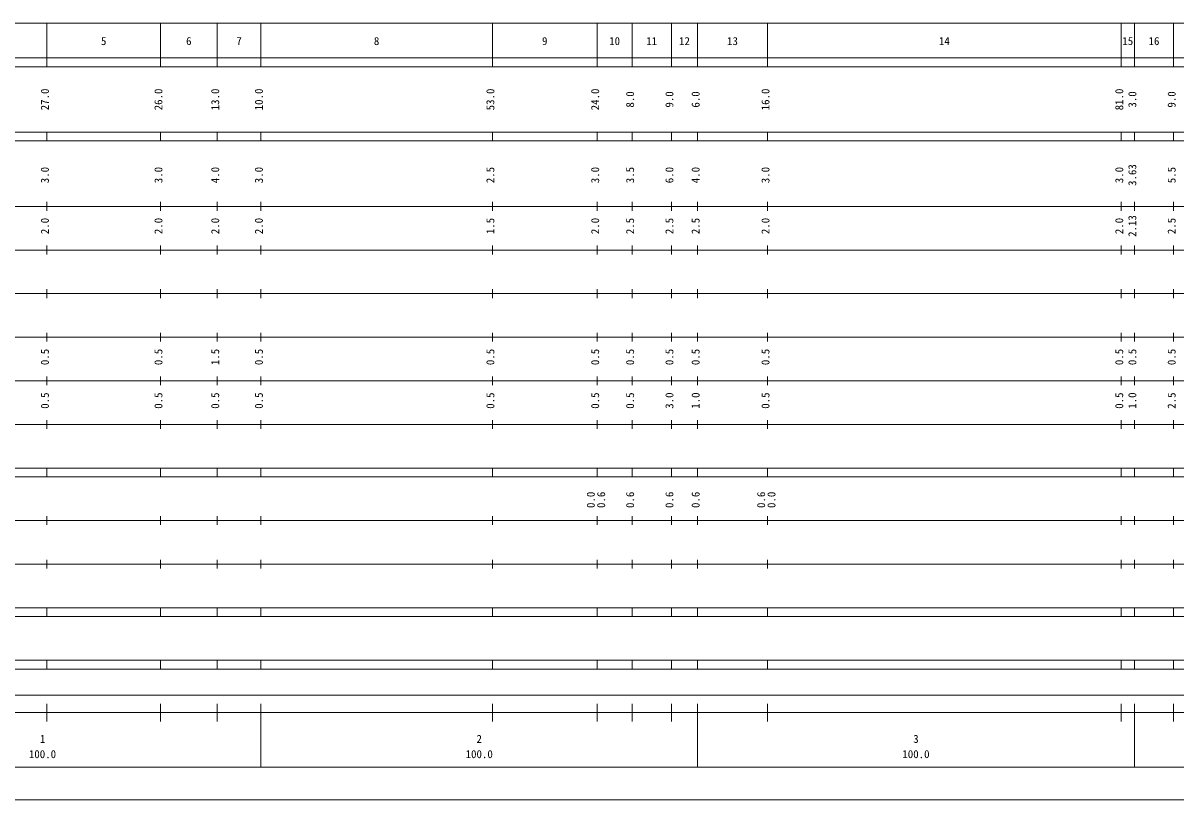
# Model space of a CAD drawing. Units: millimetres on the paper, enlarged 1000 times. Extents: x -625 to 700064, y -625 to 362743.
# Drawn here: x 133607 to 397590, y 2743 to 180743 of the extents above; entities that cross this region are included whole.
import ezdxf
from ezdxf.enums import TextEntityAlignment as Align

# ---------------------------------------------------------------- set-up
doc = ezdxf.new("R2010")
doc.units = ezdxf.units.MM
doc.header["$LTSCALE"] = 1000
doc.layers.add('S-SUV', color=7, linetype='Continuous', lineweight=13)
doc.styles.add('ＭＳ ゴシック', font='')
doc.styles.get('ＭＳ ゴシック').set_extended_font_data('MS Gothic')

msp = doc.modelspace()

# ---------------------------------------------------------------- linework, layer by layer
at = {"layer": 'S-SUV'}
for p, q in [((88064, 180743), (599064, 180743)), ((139064, 170743), (139064, 180743)), ((165064, 170743), (165064, 180743)), ((178064, 170743), (178064, 180743)), ((188064, 170743), (188064, 180743)), ((241064, 170743), (241064, 180743)), ((265064, 170743), (265064, 180743)), ((273064, 170743), (273064, 180743)), ((282064, 170743), (282064, 180743)), ((288064, 170743), (288064, 180743)), ((304064, 170743), (304064, 180743)), ((385064, 170743), (385064, 180743)), ((388064, 170743), (388064, 180743)), ((397064, 170743), (397064, 180743)), ((60064, 172743), (599064, 172743)), ((60064, 170743), (599064, 170743)), ((60064, 155743), (599064, 155743)), ((60064, 153743), (599064, 153743)), ((139064, 153743), (139064, 155743)), ((165064, 153743), (165064, 155743)), ((178064, 153743), (178064, 155743)), ((188064, 153743), (188064, 155743)), ((241064, 153743), (241064, 155743)), ((265064, 153743), (265064, 155743)), ((273064, 153743), (273064, 155743)), ((282064, 153743), (282064, 155743)), ((288064, 153743), (288064, 155743)), ((304064, 153743), (304064, 155743)), ((385064, 153743), (385064, 155743)), ((388064, 153743), (388064, 155743)), ((397064, 153743), (397064, 155743)), ((60064, 138743), (599064, 138743)), ((139064, 137743), (139064, 139743)), ((165064, 137743), (165064, 139743)), ((178064, 137743), (178064, 139743)), ((188064, 137743), (188064, 139743)), ((241064, 137743), (241064, 139743)), ((265064, 137743), (265064, 139743)), ((273064, 137743), (273064, 139743)), ((282064, 137743), (282064, 139743)), ((288064, 137743), (288064, 139743)), ((304064, 137743), (304064, 139743)), ((385064, 137743), (385064, 139743)), ((388064, 137743), (388064, 139743)), ((397064, 137743), (397064, 139743)), ((139064, 127743), (139064, 129743)), ((165064, 127743), (165064, 129743)), ((178064, 127743), (178064, 129743)), ((188064, 127743), (188064, 129743)), ((241064, 127743), (241064, 129743)), ((265064, 127743), (265064, 129743)), ((273064, 127743), (273064, 129743)), ((282064, 127743), (282064, 129743)), ((288064, 127743), (288064, 129743)), ((304064, 127743), (304064, 129743)), ((385064, 127743), (385064, 129743)), ((388064, 127743), (388064, 129743)), ((397064, 127743), (397064, 129743)), ((66064, 128743), (599064, 128743)), ((139064, 117743), (139064, 119743)), ((165064, 117743), (165064, 119743)), ((178064, 117743), (178064, 119743)), ((188064, 117743), (188064, 119743)), ((241064, 117743), (241064, 119743)), ((265064, 117743), (265064, 119743)), ((273064, 117743), (273064, 119743)), ((282064, 117743), (282064, 119743)), ((288064, 117743), (288064, 119743)), ((304064, 117743), (304064, 119743)), ((385064, 117743), (385064, 119743)), ((388064, 117743), (388064, 119743)), ((397064, 117743), (397064, 119743)), ((72064, 118743), (599064, 118743)), ((66064, 108743), (599064, 108743)), ((139064, 107743), (139064, 109743)), ((165064, 107743), (165064, 109743)), ((178064, 107743), (178064, 109743)), ((188064, 107743), (188064, 109743)), ((241064, 107743), (241064, 109743)), ((265064, 107743), (265064, 109743)), ((273064, 107743), (273064, 109743)), ((282064, 107743), (282064, 109743)), ((288064, 107743), (288064, 109743)), ((304064, 107743), (304064, 109743)), ((385064, 107743), (385064, 109743)), ((388064, 107743), (388064, 109743)), ((397064, 107743), (397064, 109743)), ((72064, 98743), (599064, 98743)), ((139064, 97743), (139064, 99743)), ((165064, 97743), (165064, 99743)), ((178064, 97743), (178064, 99743)), ((188064, 97743), (188064, 99743)), ((241064, 97743), (241064, 99743)), ((265064, 97743), (265064, 99743)), ((273064, 97743), (273064, 99743)), ((282064, 97743), (282064, 99743)), ((288064, 97743), (288064, 99743)), ((304064, 97743), (304064, 99743)), ((385064, 97743), (385064, 99743)), ((388064, 97743), (388064, 99743)), ((397064, 97743), (397064, 99743)), ((66064, 88743), (599064, 88743)), ((139064, 87743), (139064, 89743)), ((165064, 87743), (165064, 89743)), ((178064, 87743), (178064, 89743)), ((188064, 87743), (188064, 89743)), ((241064, 87743), (241064, 89743)), ((265064, 87743), (265064, 89743)), ((273064, 87743), (273064, 89743)), ((282064, 87743), (282064, 89743)), ((288064, 87743), (288064, 89743)), ((304064, 87743), (304064, 89743)), ((385064, 87743), (385064, 89743)), ((388064, 87743), (388064, 89743)), ((397064, 87743), (397064, 89743)), ((60064, 78743), (599064, 78743)), ((60064, 76743), (599064, 76743)), ((139064, 76743), (139064, 78743)), ((165064, 76743), (165064, 78743)), ((178064, 76743), (178064, 78743)), ((188064, 76743), (188064, 78743)), ((241064, 76743), (241064, 78743)), ((265064, 76743), (265064, 78743)), ((273064, 76743), (273064, 78743)), ((282064, 76743), (282064, 78743)), ((288064, 76743), (288064, 78743)), ((304064, 76743), (304064, 78743)), ((385064, 76743), (385064, 78743)), ((388064, 76743), (388064, 78743)), ((397064, 76743), (397064, 78743)), ((69064, 66743), (599064, 66743)), ((139064, 65743), (139064, 67743)), ((165064, 65743), (165064, 67743)), ((178064, 65743), (178064, 67743)), ((188064, 65743), (188064, 67743)), ((241064, 65743), (241064, 67743)), ((265064, 65743), (265064, 67743)), ((273064, 65743), (273064, 67743)), ((282064, 65743), (282064, 67743)), ((288064, 65743), (288064, 67743)), ((304064, 65743), (304064, 67743)), ((385064, 65743), (385064, 67743)), ((388064, 65743), (388064, 67743)), ((397064, 65743), (397064, 67743)), ((60064, 56743), (599064, 56743)), ((139064, 55743), (139064, 57743)), ((165064, 55743), (165064, 57743)), ((178064, 55743), (178064, 57743)), ((188064, 55743), (188064, 57743)), ((241064, 55743), (241064, 57743)), ((265064, 55743), (265064, 57743)), ((273064, 55743), (273064, 57743)), ((282064, 55743), (282064, 57743)), ((288064, 55743), (288064, 57743)), ((304064, 55743), (304064, 57743)), ((385064, 55743), (385064, 57743)), ((388064, 55743), (388064, 57743)), ((397064, 55743), (397064, 57743)), ((60064, 46743), (599064, 46743)), ((139064, 44743), (139064, 46743)), ((165064, 44743), (165064, 46743)), ((178064, 44743), (178064, 46743)), ((188064, 44743), (188064, 46743)), ((241064, 44743), (241064, 46743)), ((265064, 44743), (265064, 46743)), ((273064, 44743), (273064, 46743)), ((282064, 44743), (282064, 46743)), ((288064, 44743), (288064, 46743)), ((304064, 44743), (304064, 46743)), ((385064, 44743), (385064, 46743)), ((388064, 44743), (388064, 46743)), ((397064, 44743), (397064, 46743)), ((60064, 44743), (599064, 44743)), ((60064, 34743), (599064, 34743)), ((139064, 32743), (139064, 34743)), ((165064, 32743), (165064, 34743)), ((178064, 32743), (178064, 34743)), ((188064, 32743), (188064, 34743)), ((241064, 32743), (241064, 34743)), ((265064, 32743), (265064, 34743)), ((273064, 32743), (273064, 34743)), ((282064, 32743), (282064, 34743)), ((288064, 32743), (288064, 34743)), ((304064, 32743), (304064, 34743)), ((385064, 32743), (385064, 34743)), ((388064, 32743), (388064, 34743)), ((397064, 32743), (397064, 34743)), ((60064, 32743), (599064, 32743)), ((91064, 26743), (585064, 26743)), ((139064, 20743), (139064, 24743)), ((165064, 20743), (165064, 24743)), ((178064, 20743), (178064, 24743)), ((188064, 10243), (188064, 24743)), ((241064, 20743), (241064, 24743)), ((265064, 20743), (265064, 24743)), ((273064, 20743), (273064, 24743)), ((282064, 20743), (282064, 24743)), ((288064, 10243), (288064, 24743)), ((304064, 20743), (304064, 24743)), ((385064, 20743), (385064, 24743)), ((388064, 10243), (388064, 24743)), ((397064, 20743), (397064, 24743)), ((60064, 22743), (599064, 22743)), ((88064, 10243), (599064, 10243)), ((60064, 2743), (700064, 2743))]:
    msp.add_line(p, q, dxfattribs=at)

# ---------------------------------------------------------------- texts
at = {"layer": 'S-SUV', "style": 'ＭＳ ゴシック'}
for s, p in [('5', (151439, 175148)), ('6', (170939, 175148)), ('7', (182439, 175148)), ('8', (213939, 175148)), ('9', (252439, 175148)), ('10', (267814, 175148)), ('11', (276314, 175148)), ('12', (283814, 175148)), ('13', (294814, 175148)), ('14', (343314, 175148)), ('15', (385314, 175148)), ('16', (391314, 175148)), ('1', (137439, 15266)), ('2', (237439, 15266)), ('3', (337439, 15266)), ('100.0', (134939, 11776)), ('100.0', (234939, 11776)), ('100.0', (334939, 11776))]:
    msp.add_text(s, height=1833, dxfattribs=at).set_placement(p, align=Align.BOTTOM_LEFT)
for s, p in [('27.0', (140064, 160743)), ('26.0', (166064, 160743)), ('13.0', (179064, 160743)), ('10.0', (189064, 160743)), ('53.0', (242064, 160743)), ('24.0', (266064, 160743)), ('8.0', (274064, 161368)), ('9.0', (283064, 161368)), ('6.0', (289064, 161368)), ('16.0', (305064, 160743)), ('81.0', (386064, 160743)), ('3.0', (389064, 161368)), ('9.0', (398064, 161368)), ('3.63', (389064, 143417)), ('3.0', (140064, 144042)), ('3.0', (166064, 144042)), ('4.0', (179064, 144042)), ('3.0', (189064, 144042)), ('2.5', (242064, 144042)), ('3.0', (266064, 144042)), ('3.5', (274064, 144042)), ('6.0', (283064, 144042)), ('4.0', (289064, 144042)), ('3.0', (305064, 144042)), ('3.0', (386064, 144042)), ('5.5', (398064, 144042)), ('2.0', (140064, 132368)), ('2.0', (166064, 132368)), ('2.0', (179064, 132368)), ('2.0', (189064, 132368)), ('1.5', (242064, 132368)), ('2.0', (266064, 132368)), ('2.5', (274064, 132368)), ('2.5', (283064, 132368)), ('2.5', (289064, 132368)), ('2.0', (305064, 132368)), ('2.0', (386064, 132368)), ('2.13', (389064, 131743)), ('2.5', (398064, 132368)), ('0.5', (140064, 102368)), ('0.5', (166064, 102368)), ('1.5', (179064, 102368)), ('0.5', (189064, 102368)), ('0.5', (242064, 102368)), ('0.5', (266064, 102368)), ('0.5', (274064, 102368)), ('0.5', (283064, 102368)), ('0.5', (289064, 102368)), ('0.5', (305064, 102368)), ('0.5', (386064, 102368)), ('0.5', (389064, 102368)), ('0.5', (398064, 102368)), ('0.5', (140064, 92368)), ('0.5', (166064, 92368)), ('0.5', (179064, 92368)), ('0.5', (189064, 92368)), ('0.5', (242064, 92368)), ('0.5', (266064, 92368)), ('0.5', (274064, 92368)), ('3.0', (283064, 92368)), ('1.0', (289064, 92368)), ('0.5', (305064, 92368)), ('0.5', (386064, 92368)), ('1.0', (389064, 92368)), ('2.5', (398064, 92368)), ('0.0', (265064, 69632)), ('0.6', (267434, 69632)), ('0.6', (274064, 69632)), ('0.6', (283064, 69632)), ('0.6', (289064, 69632)), ('0.6', (304064, 69632)), ('0.0', (306434, 69632))]:
    msp.add_text(s, height=1833, rotation=90, dxfattribs=at).set_placement(p, align=Align.BOTTOM_LEFT)

doc.saveas('drawing.dxf')
